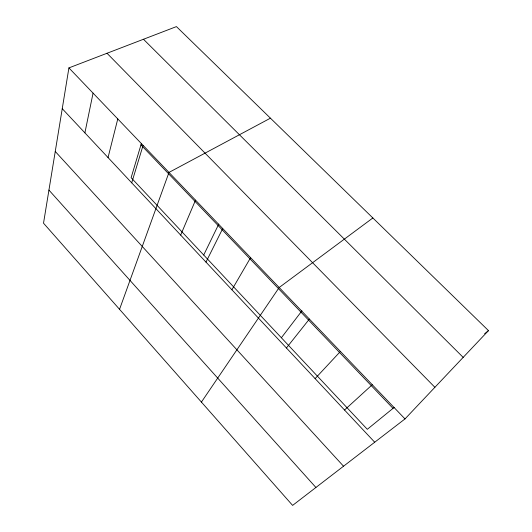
<?xml version="1.0" encoding="UTF-8"?>
<svg xmlns="http://www.w3.org/2000/svg" width="532" height="532" viewBox="0 0 532 532"><rect width="100%" height="100%" fill="white"/><g stroke="black" fill="none" stroke-linecap="round" stroke-linejoin="round"><path stroke-width="0.8" d="M68.914 67.897L43.524 223.201L292.613 505.4L404.998 418.923L488.476 330.611L176.438 26.6L68.914 67.897L404.998 418.923M84.894 132.86L93.067 93.12M108.043 157.565L117.778 118.929M141.419 143.361L131.125 177.681L367.306 429.311L394.285 407.339M131.71 182.828L143.081 145.362M119.547 309.331L168.99 172.421L270.429 118.177M180.654 235.084L195.537 200.145M203.703 255.014L218.792 224.072M205.977 262.116L222.728 228.547M231.892 289.78L250.605 257.661M201.415 402.079L279.18 287.513L372.859 217.974M281.375 337.76L301.95 310.814M286.416 347.981L309.391 319.067M315.11 378.618L340.407 351.466M344.53 410.019L372.267 384.736M484.639 333.737L488.476 330.611M143.474 39.262L463.179 357.378M107.012 53.26L434.89 387.303M140.96 144.89L393.022 408.37M62.251 108.681L374.708 442.232M55.255 151.474L343.532 466.218M48.937 190.097L315.908 487.472"/></g></svg>
